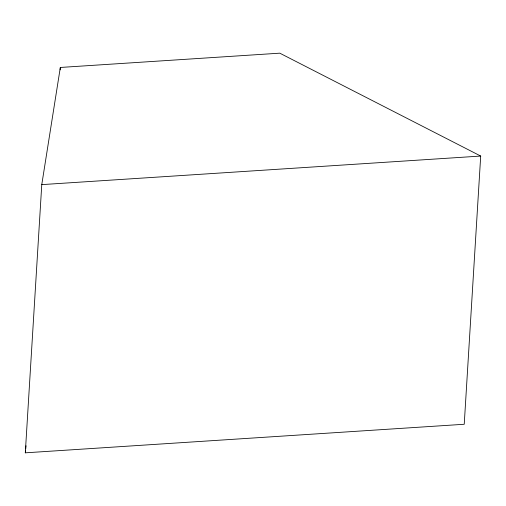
<?xml version="1.0" encoding="UTF-8"?>
<svg xmlns="http://www.w3.org/2000/svg" width="506" height="506" viewBox="0 0 506 506"><rect width="100%" height="100%" fill="white"/><g stroke="black" fill="none" stroke-linecap="round" stroke-linejoin="round"><path stroke-width="0.76" d="M25.3 452.826L41.77 184.62L60.328 67.456L279.793 53.174L480.7 156.057L464.23 424.262L25.3 452.826L25.553 450.466M60.182 69.822L60.328 67.456M25.717 448.898L26.053 445.761M41.77 184.62L480.7 156.057"/></g></svg>
